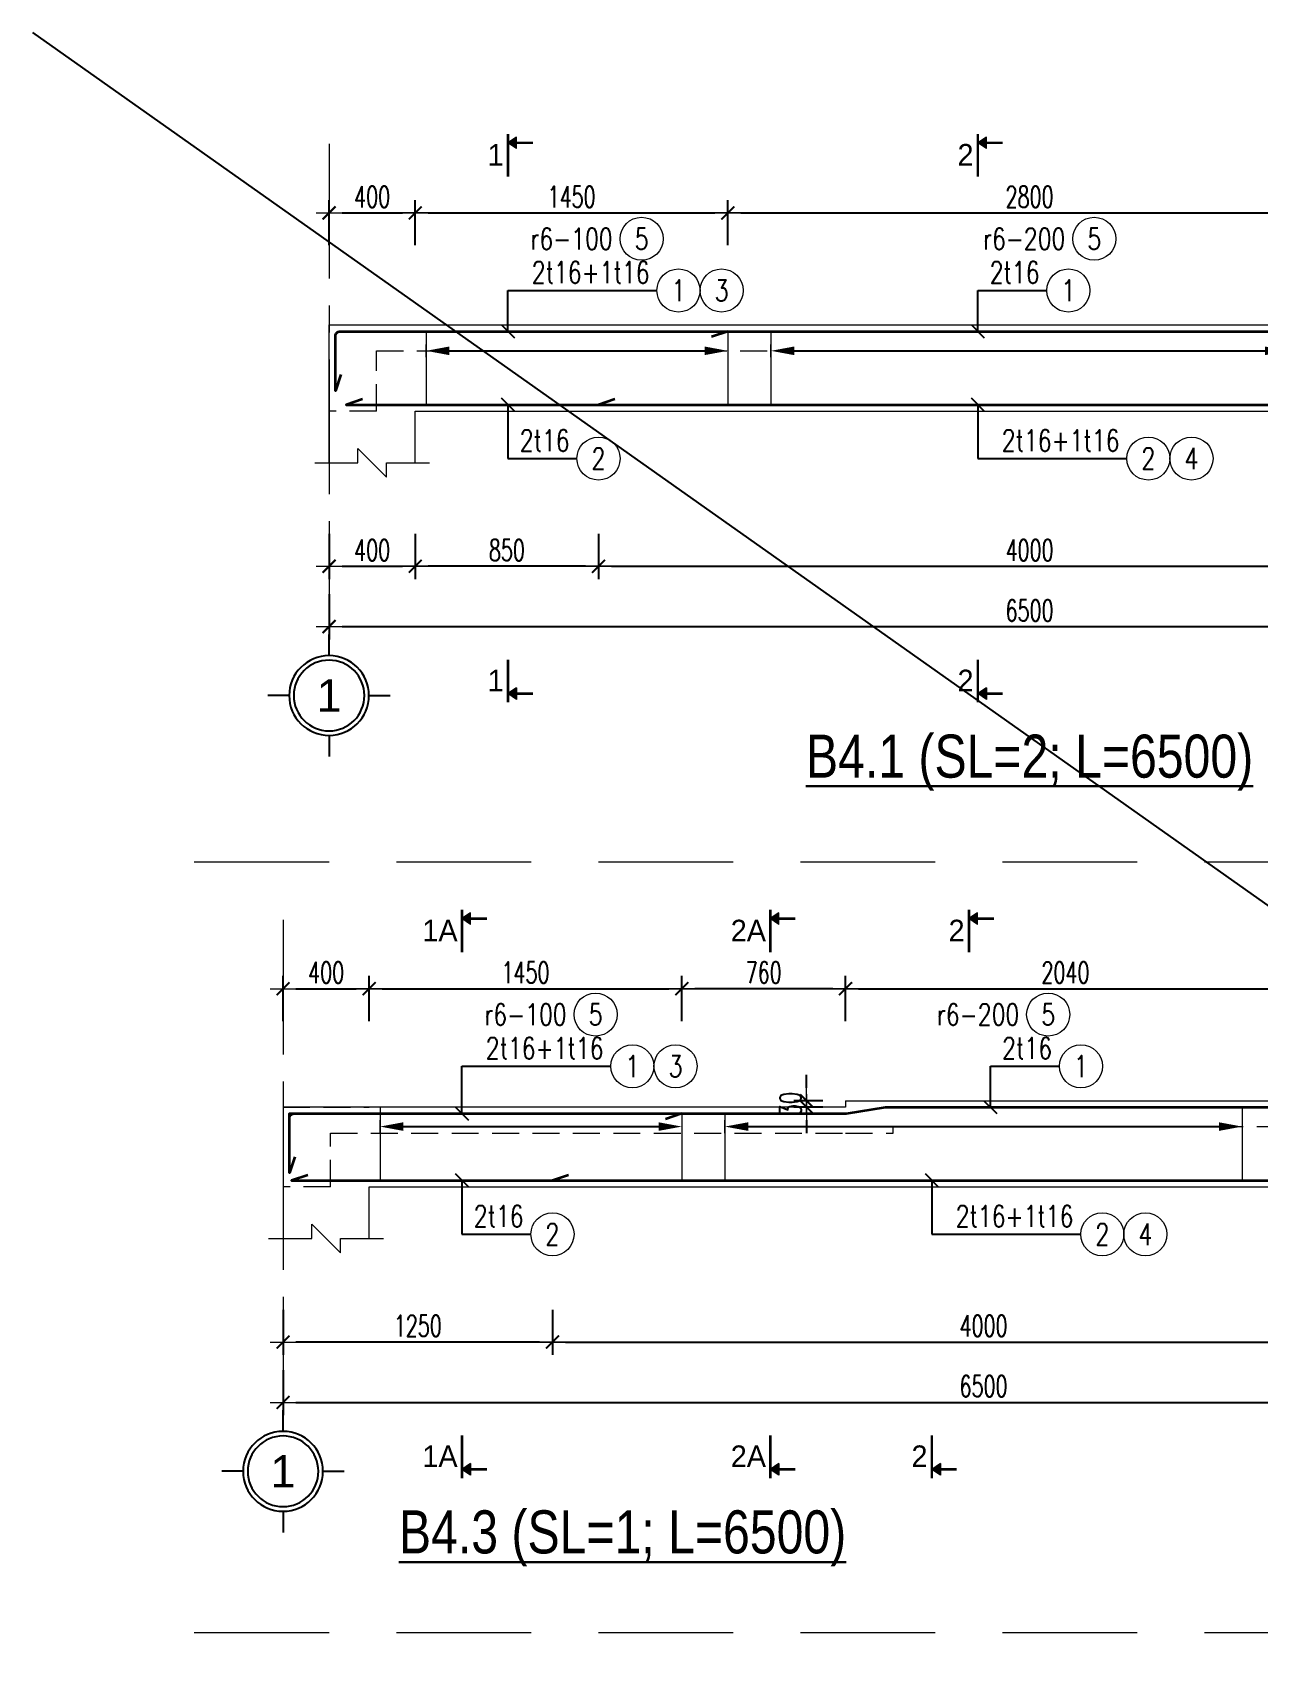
# Model space of a CAD drawing. Header units: millimetres. Extents: x -529861 to -223882, y -171969 to 61504.
# Drawn here: x -405257 to -399570, y -89836 to -82263 of the extents above; entities that cross this region are included whole.
import ezdxf
from ezdxf.enums import TextEntityAlignment as Align

# ---------------------------------------------------------------- set-up
doc = ezdxf.new("R2010")
doc.units = ezdxf.units.MM
doc.header["$LTSCALE"] = 5000
doc.linetypes.add('CENTER', pattern=[2, 1.25, -0.25, 0.25, -0.25])
doc.linetypes.add('HIDDEN', pattern=[0.375, 0.25, -0.125])
doc.layers.get('Defpoints').update_dxf_attribs({"color": 143})
for name, color, linetype, lineweight in [('dim', 8, 'Continuous', 18), ('kata_dim', 8, 'Continuous', 15), ('kata_grid', 8, 'CENTER', 5), ('kata_net khuat', 9, 'HIDDEN', 5), ('kata_net manh', 8, 'Continuous', 5), ('kata_net thay', 4, 'Continuous', 20), ('kata_text', 7, 'Continuous', 30), ('kata_thep chu', 1, 'Continuous', 35), ('kata_thep dai', 220, 'Continuous', 20)]:
    doc.layers.add(name, color=color, linetype=linetype, lineweight=lineweight)
doc.layers.add('KCS_Plotter', color=11, linetype='Continuous', plot=False)
doc.layers.add('text', color=255, linetype='Continuous')
doc.styles.add('AVANH', font='')
doc.styles.add('General text 1', font='')
doc.styles.add('kata_text', font='arial.ttf', dxfattribs={"width": 0.8})
doc.styles.add('vnsimpli', font='vnsimli.shx', dxfattribs={"width": 0.65})
doc.styles.get('AVANH').set_extended_font_data('.VnArialH')
doc.styles.get('General text 1').set_extended_font_data('.VnAvantH')
doc.dimstyles.new('kata_dim_40', dxfattribs={"dimscale": 40, "dimtxt": 2.5, "dimasz": 1.5, "dimexe": 1.5, "dimexo": 2.5, "dimtad": 1, "dimdec": 0, "dimzin": 0, "dimdsep": 46, "dimtxsty": 'vnsimpli', "dimblk": 'kata_block_ArchTick', "dimcen": 0.09, "dimdle": 1.2, "dimclrd": 8, "dimclre": 8, "dimclrt": 3, "dimadec": 0, "dimazin": 0, "dimtfac": 1, "dimtdec": 0, "dimtix": 1, "dimtofl": 0, "dimtmove": 0, "dimatfit": 3, "dimfxl": 3.75, "dimfxlon": 1, "dimtolj": 1, "dimtzin": 0, "dimarcsym": 0})
doc.dimstyles.new('kata_rai_thep', dxfattribs={"dimtxt": 2, "dimasz": 1, "dimexe": 0, "dimexo": 0, "dimtad": 1, "dimdec": 0, "dimzin": 12, "dimdsep": 46, "dimtxsty": 'kata_text', "dimblk": 'kata_block_RUNTIC', "dimcen": 0, "dimse1": 1, "dimse2": 1, "dimclrd": 6, "dimclre": 6, "dimclrt": 7, "dimadec": 0, "dimazin": 3, "dimtfac": 1, "dimtdec": 0, "dimtmove": 2, "dimatfit": 3, "dimldrblk": 'kata_block_LEADERTIC', "dimfxl": 1, "dimtolj": 1, "dimtzin": 0, "dimlwd": -1, "dimlwe": -1, "dimarcsym": 0})

# ---------------------------------------------------------------- blocks, each defined once
blk = doc.blocks.new('kata_block_TD')
at = {"color": 6, "linetype": 'ByBlock', "lineweight": -2, "style": 'kata_text', "width": 0.8}
blk.add_attdef('SECTDET2', text='', height=5, dxfattribs=at).set_placement((0, 7.97), align=Align.CENTER)
at = {"color": 0, "linetype": 'ByBlock', "lineweight": -2, "style": 'kata_text', "width": 0.8}
blk.add_attdef('SECTDET1', text='', height=5, dxfattribs=at).set_placement((0, 1.47), align=Align.CENTER)
blk = doc.blocks.new('kata_block_ArchTick')
at = {"color": 8}
blk.add_line((1, 0), (-1, 0), dxfattribs=at)
at = {"color": 8, "const_width": 0.15}
blk.add_lwpolyline([(-0.5, -0.5), (0.5, 0.5)], dxfattribs=at)
blk = doc.blocks.new('*D438')
at = {"layer": 'Defpoints', "color": 0, "linetype": 'ByBlock', "ltscale": 1500, "transparency": 16777216}
for p in [(-403481.6, -83099.6), (-403881.6, -83619.6), (-403481.6, -83619.6)]:
    blk.add_point(p, dxfattribs=at)
at = {"layer": 'kata_dim', "color": 8, "linetype": 'ByBlock', "lineweight": -2, "ltscale": 1500, "transparency": 16777216}
for p, q in [((-403881.6, -83249.6), (-403881.6, -83039.6)), ((-403481.6, -83249.6), (-403481.6, -83039.6)), ((-403821.6, -83099.6), (-403541.6, -83099.6))]:
    blk.add_line(p, q, dxfattribs=at)
at = {"layer": 'kata_dim', "color": 8, "linetype": 'ByBlock', "lineweight": -2, "ltscale": 1500, "transparency": 16777216, "xscale": 60, "yscale": 60, "zscale": 60, "rotation": 180}
blk.add_blockref('kata_block_ArchTick', (-403881.6, -83099.6), dxfattribs=at)
at = {"layer": 'kata_dim', "color": 8, "linetype": 'ByBlock', "lineweight": -2, "ltscale": 1500, "transparency": 16777216, "xscale": 60, "yscale": 60, "zscale": 60}
blk.add_blockref('kata_block_ArchTick', (-403481.6, -83099.6), dxfattribs=at)
at = {"layer": 'kata_dim', "color": 3, "linetype": 'ByBlock', "ltscale": 1500, "transparency": 16777216, "insert": (-403681.6, -83024.6), "char_height": 100, "attachment_point": 5, "style": 'vnsimpli'}
blk.add_mtext('\\A1;400', dxfattribs=at)
blk = doc.blocks.new('*D440')
at = {"layer": 'Defpoints', "color": 0, "linetype": 'ByBlock', "ltscale": 1500, "transparency": 16777216}
for p in [(-402031.6, -83099.6), (-403481.6, -83619.6), (-402031.6, -83619.6)]:
    blk.add_point(p, dxfattribs=at)
at = {"layer": 'kata_dim', "color": 8, "linetype": 'ByBlock', "lineweight": -2, "ltscale": 1500, "transparency": 16777216}
for p, q in [((-403481.6, -83249.6), (-403481.6, -83039.6)), ((-402031.6, -83249.6), (-402031.6, -83039.6)), ((-403421.6, -83099.6), (-402091.6, -83099.6))]:
    blk.add_line(p, q, dxfattribs=at)
at = {"layer": 'kata_dim', "color": 8, "linetype": 'ByBlock', "lineweight": -2, "ltscale": 1500, "transparency": 16777216, "xscale": 60, "yscale": 60, "zscale": 60, "rotation": 180}
blk.add_blockref('kata_block_ArchTick', (-403481.6, -83099.6), dxfattribs=at)
at = {"layer": 'kata_dim', "color": 8, "linetype": 'ByBlock', "lineweight": -2, "ltscale": 1500, "transparency": 16777216, "xscale": 60, "yscale": 60, "zscale": 60}
blk.add_blockref('kata_block_ArchTick', (-402031.6, -83099.6), dxfattribs=at)
at = {"layer": 'kata_dim', "color": 3, "linetype": 'ByBlock', "ltscale": 1500, "transparency": 16777216, "insert": (-402756.6, -83024.6), "char_height": 100, "attachment_point": 5, "style": 'vnsimpli'}
blk.add_mtext('\\A1;1450', dxfattribs=at)
blk = doc.blocks.new('*D441')
at = {"layer": 'Defpoints', "color": 0, "linetype": 'ByBlock', "ltscale": 1500, "transparency": 16777216}
for p in [(-399231.6, -83099.6), (-402031.6, -83619.6), (-399231.6, -83619.6)]:
    blk.add_point(p, dxfattribs=at)
at = {"layer": 'kata_dim', "color": 8, "linetype": 'ByBlock', "lineweight": -2, "ltscale": 1500, "transparency": 16777216}
for p, q in [((-402031.6, -83249.6), (-402031.6, -83039.6)), ((-399231.6, -83249.6), (-399231.6, -83039.6)), ((-401971.6, -83099.6), (-399291.6, -83099.6))]:
    blk.add_line(p, q, dxfattribs=at)
at = {"layer": 'kata_dim', "color": 8, "linetype": 'ByBlock', "lineweight": -2, "ltscale": 1500, "transparency": 16777216, "xscale": 60, "yscale": 60, "zscale": 60, "rotation": 180}
blk.add_blockref('kata_block_ArchTick', (-402031.6, -83099.6), dxfattribs=at)
at = {"layer": 'kata_dim', "color": 8, "linetype": 'ByBlock', "lineweight": -2, "ltscale": 1500, "transparency": 16777216, "xscale": 60, "yscale": 60, "zscale": 60}
blk.add_blockref('kata_block_ArchTick', (-399231.6, -83099.6), dxfattribs=at)
at = {"layer": 'kata_dim', "color": 3, "linetype": 'ByBlock', "ltscale": 1500, "transparency": 16777216, "insert": (-400631.6, -83024.6), "char_height": 100, "attachment_point": 5, "style": 'vnsimpli'}
blk.add_mtext('\\A1;2800', dxfattribs=at)
blk = doc.blocks.new('kata_block_GRID')
at = {"layer": 'dim', "color": 250, "linetype": 'Continuous', "lineweight": -3}
for p, q in [((0, 4.62), (0, 7.08)), ((-4.63, 0), (-7.09, 0)), ((4.63, 0), (7.09, 0)), ((0, -4.63), (0, -7.09))]:
    blk.add_line(p, q, dxfattribs=at)
at = {"layer": 'dim', "color": 250, "linetype": 'Continuous', "lineweight": -3, "extrusion": (0, 0, -1)}
blk.add_ellipse((0, 0), major_axis=(-4.63, 0), ratio=1, start_param=3.141414, end_param=9.424599, dxfattribs=at)
at = {"layer": 'dim', "color": 9, "linetype": 'Continuous', "lineweight": -3, "extrusion": (0, 0, -1)}
blk.add_ellipse((0, 0), major_axis=(-4.1, 0), ratio=1, start_param=3.140844, end_param=9.424029, dxfattribs=at)
at = {"layer": 'text', "color": 33, "style": 'AVANH'}
blk.add_attdef('GRID', text='', height=3.75, dxfattribs=at).set_placement((0, 0), align=Align.MIDDLE)
blk = doc.blocks.new('*D444')
at = {"layer": 'Defpoints', "color": 0, "linetype": 'ByBlock', "ltscale": 1500, "transparency": 16777216}
for p in [(-403881.6, -84019.6), (-397381.6, -84019.6), (-397381.6, -85019.6)]:
    blk.add_point(p, dxfattribs=at)
at = {"layer": 'kata_dim', "color": 8, "linetype": 'ByBlock', "lineweight": -2, "ltscale": 1500, "transparency": 16777216}
for p, q in [((-403881.6, -84869.6), (-403881.6, -85079.6)), ((-397381.6, -84869.6), (-397381.6, -85079.6)), ((-403821.6, -85019.6), (-397441.6, -85019.6))]:
    blk.add_line(p, q, dxfattribs=at)
at = {"layer": 'kata_dim', "color": 8, "linetype": 'ByBlock', "lineweight": -2, "ltscale": 1500, "transparency": 16777216, "xscale": 60, "yscale": 60, "zscale": 60, "rotation": 180}
blk.add_blockref('kata_block_ArchTick', (-403881.6, -85019.6), dxfattribs=at)
at = {"layer": 'kata_dim', "color": 8, "linetype": 'ByBlock', "lineweight": -2, "ltscale": 1500, "transparency": 16777216, "xscale": 60, "yscale": 60, "zscale": 60}
blk.add_blockref('kata_block_ArchTick', (-397381.6, -85019.6), dxfattribs=at)
at = {"layer": 'kata_dim', "color": 3, "linetype": 'ByBlock', "ltscale": 1500, "transparency": 16777216, "insert": (-400631.6, -84944.6), "char_height": 100, "attachment_point": 5, "style": 'vnsimpli'}
blk.add_mtext('\\A1;6500', dxfattribs=at)
blk = doc.blocks.new('*D445')
at = {"layer": 'Defpoints', "color": 0, "linetype": 'ByBlock', "ltscale": 1500, "transparency": 16777216}
for p in [(-403881.6, -84019.6), (-403481.6, -84019.6), (-403481.6, -84739.6)]:
    blk.add_point(p, dxfattribs=at)
at = {"layer": 'kata_dim', "color": 8, "linetype": 'ByBlock', "lineweight": -2, "ltscale": 1500, "transparency": 16777216}
for p, q in [((-403881.6, -84589.6), (-403881.6, -84799.6)), ((-403481.6, -84589.6), (-403481.6, -84799.6)), ((-403821.6, -84739.6), (-403541.6, -84739.6))]:
    blk.add_line(p, q, dxfattribs=at)
at = {"layer": 'kata_dim', "color": 8, "linetype": 'ByBlock', "lineweight": -2, "ltscale": 1500, "transparency": 16777216, "xscale": 60, "yscale": 60, "zscale": 60, "rotation": 180}
blk.add_blockref('kata_block_ArchTick', (-403881.6, -84739.6), dxfattribs=at)
at = {"layer": 'kata_dim', "color": 8, "linetype": 'ByBlock', "lineweight": -2, "ltscale": 1500, "transparency": 16777216, "xscale": 60, "yscale": 60, "zscale": 60}
blk.add_blockref('kata_block_ArchTick', (-403481.6, -84739.6), dxfattribs=at)
at = {"layer": 'kata_dim', "color": 3, "linetype": 'ByBlock', "ltscale": 1500, "transparency": 16777216, "insert": (-403681.6, -84664.6), "char_height": 100, "attachment_point": 5, "style": 'vnsimpli'}
blk.add_mtext('\\A1;400', dxfattribs=at)
blk = doc.blocks.new('*D446')
at = {"layer": 'Defpoints', "color": 0, "linetype": 'ByBlock', "ltscale": 1500, "transparency": 16777216}
for p in [(-403481.6, -84019.6), (-402631.6, -84019.6), (-403481.6, -84739.6)]:
    blk.add_point(p, dxfattribs=at)
at = {"layer": 'kata_dim', "color": 8, "linetype": 'ByBlock', "lineweight": -2, "ltscale": 1500, "transparency": 16777216}
for p, q in [((-403481.6, -84589.6), (-403481.6, -84799.6)), ((-402631.6, -84589.6), (-402631.6, -84799.6)), ((-402691.6, -84739.6), (-403421.6, -84739.6))]:
    blk.add_line(p, q, dxfattribs=at)
at = {"layer": 'kata_dim', "color": 8, "linetype": 'ByBlock', "lineweight": -2, "ltscale": 1500, "transparency": 16777216, "xscale": 60, "yscale": 60, "zscale": 60, "rotation": 180}
blk.add_blockref('kata_block_ArchTick', (-403481.6, -84739.6), dxfattribs=at)
at = {"layer": 'kata_dim', "color": 8, "linetype": 'ByBlock', "lineweight": -2, "ltscale": 1500, "transparency": 16777216, "xscale": 60, "yscale": 60, "zscale": 60}
blk.add_blockref('kata_block_ArchTick', (-402631.6, -84739.6), dxfattribs=at)
at = {"layer": 'kata_dim', "color": 3, "linetype": 'ByBlock', "ltscale": 1500, "transparency": 16777216, "insert": (-403056.6, -84664.6), "char_height": 100, "attachment_point": 5, "style": 'vnsimpli'}
blk.add_mtext('\\A1;850', dxfattribs=at)
blk = doc.blocks.new('*D447')
at = {"layer": 'Defpoints', "color": 0, "linetype": 'ByBlock', "ltscale": 1500, "transparency": 16777216}
for p in [(-402631.6, -84019.6), (-398631.6, -84019.6), (-398631.6, -84739.6)]:
    blk.add_point(p, dxfattribs=at)
at = {"layer": 'kata_dim', "color": 8, "linetype": 'ByBlock', "lineweight": -2, "ltscale": 1500, "transparency": 16777216}
for p, q in [((-402631.6, -84589.6), (-402631.6, -84799.6)), ((-398631.6, -84589.6), (-398631.6, -84799.6)), ((-402571.6, -84739.6), (-398691.6, -84739.6))]:
    blk.add_line(p, q, dxfattribs=at)
at = {"layer": 'kata_dim', "color": 8, "linetype": 'ByBlock', "lineweight": -2, "ltscale": 1500, "transparency": 16777216, "xscale": 60, "yscale": 60, "zscale": 60, "rotation": 180}
blk.add_blockref('kata_block_ArchTick', (-402631.6, -84739.6), dxfattribs=at)
at = {"layer": 'kata_dim', "color": 8, "linetype": 'ByBlock', "lineweight": -2, "ltscale": 1500, "transparency": 16777216, "xscale": 60, "yscale": 60, "zscale": 60}
blk.add_blockref('kata_block_ArchTick', (-398631.6, -84739.6), dxfattribs=at)
at = {"layer": 'kata_dim', "color": 3, "linetype": 'ByBlock', "ltscale": 1500, "transparency": 16777216, "insert": (-400631.6, -84664.6), "char_height": 100, "attachment_point": 5, "style": 'vnsimpli'}
blk.add_mtext('\\A1;4000', dxfattribs=at)
blk = doc.blocks.new('kata_block_RUNTIC')
at = {"layer": 'kata_dim', "color": 6}
blk.add_line((0, 0.75), (0, -0.75), dxfattribs=at)
blk.add_lwpolyline([(0, 0, 0, 1, 0), (-2.7, 0, 1, 1, 0)], format="xyseb", dxfattribs=at)
blk = doc.blocks.new('*D450')
at = {"layer": 'Defpoints', "color": 6, "linetype": 'ByBlock', "ltscale": 1500, "transparency": 16777216}
blk.add_line((-403391.6, -83739.6), (-402071.6, -83739.6), dxfattribs=at)
at = {"layer": 'Defpoints', "color": 0, "linetype": 'ByBlock', "ltscale": 1500, "transparency": 16777216}
for p in [(-403431.6, -83739.6), (-402031.6, -83739.6), (-402031.6, -83739.6)]:
    blk.add_point(p, dxfattribs=at)
at = {"layer": 'Defpoints', "color": 6, "linetype": 'ByBlock', "ltscale": 1500, "transparency": 16777216, "xscale": 40, "yscale": 40, "zscale": 40, "rotation": 180}
blk.add_blockref('kata_block_RUNTIC', (-403431.6, -83739.6), dxfattribs=at)
at = {"layer": 'Defpoints', "color": 6, "linetype": 'ByBlock', "ltscale": 1500, "transparency": 16777216, "xscale": 40, "yscale": 40, "zscale": 40}
blk.add_blockref('kata_block_RUNTIC', (-402031.6, -83739.6), dxfattribs=at)
blk = doc.blocks.new('kata_block_LEADERTIC')
at = {"layer": 'kata_dim', "color": 6}
blk.add_lwpolyline([(0, 0, 0, 1, 0), (-2.7, 0, 1, 1, 0)], format="xyseb", dxfattribs=at)
blk = doc.blocks.new('*D451')
at = {"layer": 'Defpoints', "color": 6, "linetype": 'ByBlock', "ltscale": 1500, "transparency": 16777216}
blk.add_line((-401791.6, -83739.6), (-399471.6, -83739.6), dxfattribs=at)
at = {"layer": 'Defpoints', "color": 0, "linetype": 'ByBlock', "ltscale": 1500, "transparency": 16777216}
for p in [(-401831.6, -83739.6), (-399431.6, -83739.6), (-399431.6, -83739.6)]:
    blk.add_point(p, dxfattribs=at)
at = {"layer": 'Defpoints', "color": 6, "linetype": 'ByBlock', "ltscale": 1500, "transparency": 16777216, "xscale": 40, "yscale": 40, "zscale": 40, "rotation": 180}
blk.add_blockref('kata_block_RUNTIC', (-401831.6, -83739.6), dxfattribs=at)
at = {"layer": 'Defpoints', "color": 6, "linetype": 'ByBlock', "ltscale": 1500, "transparency": 16777216, "xscale": 40, "yscale": 40, "zscale": 40}
blk.add_blockref('kata_block_RUNTIC', (-399431.6, -83739.6), dxfattribs=at)
blk = doc.blocks.new('*U84')
for centre in [(2.5, 0), (7.5, 0)]:
    blk.add_circle(centre, 2.5)
at = {"layer": 'kata_text', "color": 3, "style": 'vnsimpli', "width": 0.75}
blk.add_attdef('DK2', text='', height=2.5, dxfattribs=at).set_placement((-0.85, 0.85), align=Align.RIGHT)
at = {"layer": 'kata_text', "color": 7, "style": 'vnsimpli', "width": 0.75}
for tag, p in [('SH3', (2.5, 0)), ('SH4', (7.5, 0))]:
    blk.add_attdef(tag, text='', height=2.5, dxfattribs=at).set_placement(p, align=Align.MIDDLE)
blk = doc.blocks.new('*U54')
blk.add_circle((2.5, 0), 2.5)
at = {"layer": 'kata_text', "color": 3, "style": 'vnsimpli', "width": 0.75}
blk.add_attdef('DK2', text='', height=2.5, dxfattribs=at).set_placement((-0.85, 0.85), align=Align.RIGHT)
at = {"layer": 'kata_text', "color": 7, "style": 'vnsimpli', "width": 0.75}
blk.add_attdef('SH3', text='', height=2.5, dxfattribs=at).set_placement((2.5, 0), align=Align.MIDDLE)
blk = doc.blocks.new('*U87')
blk.add_circle((2.5, 0), 2.5)
at = {"layer": 'kata_text', "color": 3, "style": 'vnsimpli', "width": 0.75}
blk.add_attdef('DKKC2', text='', height=2.5, dxfattribs=at).set_placement((-0.85, -1.25), align=Align.RIGHT)
at = {"layer": 'kata_text', "color": 7, "style": 'vnsimpli', "width": 0.75}
blk.add_attdef('SH3', text='', height=2.5, dxfattribs=at).set_placement((2.5, 0), align=Align.MIDDLE)
blk = doc.blocks.new('kata_block_SECBAL')
blk.add_hatch(color=2).paths.add_polyline_path([(0.99, 3.81), (0, 3.13), (0.99, 2.46)])
at = {"color": 2}
for p, q in [((0.99, 3.81), (0, 3.13)), ((0.99, 2.46), (0.99, 3.81)), ((0.99, 2.46), (0, 3.13))]:
    blk.add_line(p, q, dxfattribs=at)
at = {"color": 2, "const_width": 0.3}
for points in [[(0, -0.8), (0, 4.16)], [(0.99, 3.13), (2.89, 3.13)]]:
    blk.add_lwpolyline(points, dxfattribs=at)
at = {"color": 2, "linetype": 'ByBlock', "lineweight": -2, "style": 'General text 1'}
blk.add_attdef('DETAIL', text='', height=2.5, dxfattribs=at).set_placement((-0.5, 1.75), align=Align.MIDDLE_RIGHT)
blk = doc.blocks.new('*U88')
blk.add_hatch(color=2).paths.add_polyline_path([(0.99, -0.45), (0, 0.22), (0.99, 0.9)])
at = {"color": 2}
for p, q in [((0.99, 0.9), (0, 0.22)), ((0.99, -0.45), (0, 0.22)), ((0.99, 0.9), (0.99, -0.45))]:
    blk.add_line(p, q, dxfattribs=at)
at = {"color": 2, "const_width": 0.3}
for points in [[(0, 4.16), (0, -0.8)], [(0.99, 0.22), (2.89, 0.22)]]:
    blk.add_lwpolyline(points, dxfattribs=at)
at = {"color": 2, "linetype": 'ByBlock', "lineweight": -2, "style": 'General text 1'}
blk.add_attdef('DETAIL', text='', height=2.5, dxfattribs=at).set_placement((-0.5, 1.75), align=Align.MIDDLE_RIGHT)
blk = doc.blocks.new('*D462')
at = {"layer": 'Defpoints', "color": 0, "linetype": 'ByBlock', "ltscale": 1500, "transparency": 16777216}
for p in [(-403695.2, -86700.2), (-404095.2, -87220.2), (-403695.2, -87220.2)]:
    blk.add_point(p, dxfattribs=at)
at = {"layer": 'kata_dim', "color": 8, "linetype": 'ByBlock', "lineweight": -2, "ltscale": 1500, "transparency": 16777216}
for p, q in [((-404095.2, -86850.2), (-404095.2, -86640.2)), ((-403695.2, -86850.2), (-403695.2, -86640.2)), ((-404035.2, -86700.2), (-403755.2, -86700.2))]:
    blk.add_line(p, q, dxfattribs=at)
at = {"layer": 'kata_dim', "color": 8, "linetype": 'ByBlock', "lineweight": -2, "ltscale": 1500, "transparency": 16777216, "xscale": 60, "yscale": 60, "zscale": 60, "rotation": 180}
blk.add_blockref('kata_block_ArchTick', (-404095.2, -86700.2), dxfattribs=at)
at = {"layer": 'kata_dim', "color": 8, "linetype": 'ByBlock', "lineweight": -2, "ltscale": 1500, "transparency": 16777216, "xscale": 60, "yscale": 60, "zscale": 60}
blk.add_blockref('kata_block_ArchTick', (-403695.2, -86700.2), dxfattribs=at)
at = {"layer": 'kata_dim', "color": 3, "linetype": 'ByBlock', "ltscale": 1500, "transparency": 16777216, "insert": (-403895.2, -86625.2), "char_height": 100, "attachment_point": 5, "style": 'vnsimpli'}
blk.add_mtext('\\A1;400', dxfattribs=at)
blk = doc.blocks.new('*D464')
at = {"layer": 'Defpoints', "color": 0, "linetype": 'ByBlock', "ltscale": 1500, "transparency": 16777216}
for p in [(-402245.2, -86700.2), (-403695.2, -87220.2), (-402245.2, -87220.2)]:
    blk.add_point(p, dxfattribs=at)
at = {"layer": 'kata_dim', "color": 8, "linetype": 'ByBlock', "lineweight": -2, "ltscale": 1500, "transparency": 16777216}
for p, q in [((-403695.2, -86850.2), (-403695.2, -86640.2)), ((-402245.2, -86850.2), (-402245.2, -86640.2)), ((-403635.2, -86700.2), (-402305.2, -86700.2))]:
    blk.add_line(p, q, dxfattribs=at)
at = {"layer": 'kata_dim', "color": 8, "linetype": 'ByBlock', "lineweight": -2, "ltscale": 1500, "transparency": 16777216, "xscale": 60, "yscale": 60, "zscale": 60, "rotation": 180}
blk.add_blockref('kata_block_ArchTick', (-403695.2, -86700.2), dxfattribs=at)
at = {"layer": 'kata_dim', "color": 8, "linetype": 'ByBlock', "lineweight": -2, "ltscale": 1500, "transparency": 16777216, "xscale": 60, "yscale": 60, "zscale": 60}
blk.add_blockref('kata_block_ArchTick', (-402245.2, -86700.2), dxfattribs=at)
at = {"layer": 'kata_dim', "color": 3, "linetype": 'ByBlock', "ltscale": 1500, "transparency": 16777216, "insert": (-402970.2, -86625.2), "char_height": 100, "attachment_point": 5, "style": 'vnsimpli'}
blk.add_mtext('\\A1;1450', dxfattribs=at)
blk = doc.blocks.new('*D465')
at = {"layer": 'Defpoints', "color": 0, "linetype": 'ByBlock', "ltscale": 1500, "transparency": 16777216}
for p in [(-399445.2, -86700.2), (-401485.2, -87220.2), (-399445.2, -87220.2)]:
    blk.add_point(p, dxfattribs=at)
at = {"layer": 'kata_dim', "color": 8, "linetype": 'ByBlock', "lineweight": -2, "ltscale": 1500, "transparency": 16777216}
for p, q in [((-401485.2, -86850.2), (-401485.2, -86640.2)), ((-399445.2, -86850.2), (-399445.2, -86640.2)), ((-401425.2, -86700.2), (-399505.2, -86700.2))]:
    blk.add_line(p, q, dxfattribs=at)
at = {"layer": 'kata_dim', "color": 8, "linetype": 'ByBlock', "lineweight": -2, "ltscale": 1500, "transparency": 16777216, "xscale": 60, "yscale": 60, "zscale": 60, "rotation": 180}
blk.add_blockref('kata_block_ArchTick', (-401485.2, -86700.2), dxfattribs=at)
at = {"layer": 'kata_dim', "color": 8, "linetype": 'ByBlock', "lineweight": -2, "ltscale": 1500, "transparency": 16777216, "xscale": 60, "yscale": 60, "zscale": 60}
blk.add_blockref('kata_block_ArchTick', (-399445.2, -86700.2), dxfattribs=at)
at = {"layer": 'kata_dim', "color": 3, "linetype": 'ByBlock', "ltscale": 1500, "transparency": 16777216, "insert": (-400465.2, -86625.2), "char_height": 100, "attachment_point": 5, "style": 'vnsimpli'}
blk.add_mtext('\\A1;2040', dxfattribs=at)
blk = doc.blocks.new('*D468')
at = {"layer": 'Defpoints', "color": 0, "linetype": 'ByBlock', "ltscale": 1500, "transparency": 16777216}
for p in [(-404095.2, -87620.2), (-397595.2, -87620.2), (-397595.2, -88620.2)]:
    blk.add_point(p, dxfattribs=at)
at = {"layer": 'kata_dim', "color": 8, "linetype": 'ByBlock', "lineweight": -2, "ltscale": 1500, "transparency": 16777216}
for p, q in [((-404095.2, -88470.2), (-404095.2, -88680.2)), ((-397595.2, -88470.2), (-397595.2, -88680.2)), ((-404035.2, -88620.2), (-397655.2, -88620.2))]:
    blk.add_line(p, q, dxfattribs=at)
at = {"layer": 'kata_dim', "color": 8, "linetype": 'ByBlock', "lineweight": -2, "ltscale": 1500, "transparency": 16777216, "xscale": 60, "yscale": 60, "zscale": 60, "rotation": 180}
blk.add_blockref('kata_block_ArchTick', (-404095.2, -88620.2), dxfattribs=at)
at = {"layer": 'kata_dim', "color": 8, "linetype": 'ByBlock', "lineweight": -2, "ltscale": 1500, "transparency": 16777216, "xscale": 60, "yscale": 60, "zscale": 60}
blk.add_blockref('kata_block_ArchTick', (-397595.2, -88620.2), dxfattribs=at)
at = {"layer": 'kata_dim', "color": 3, "linetype": 'ByBlock', "ltscale": 1500, "transparency": 16777216, "insert": (-400845.2, -88545.2), "char_height": 100, "attachment_point": 5, "style": 'vnsimpli'}
blk.add_mtext('\\A1;6500', dxfattribs=at)
blk = doc.blocks.new('*D469')
at = {"layer": 'Defpoints', "color": 0, "linetype": 'ByBlock', "ltscale": 1500, "transparency": 16777216}
for p in [(-402845.2, -87620.2), (-404095.2, -88041.5), (-404095.2, -88340.2)]:
    blk.add_point(p, dxfattribs=at)
at = {"layer": 'kata_dim', "color": 8, "linetype": 'ByBlock', "lineweight": -2, "ltscale": 1500, "transparency": 16777216}
for p, q in [((-404095.2, -88190.2), (-404095.2, -88400.2)), ((-402845.2, -88190.2), (-402845.2, -88400.2)), ((-402905.2, -88340.2), (-404035.2, -88340.2))]:
    blk.add_line(p, q, dxfattribs=at)
at = {"layer": 'kata_dim', "color": 8, "linetype": 'ByBlock', "lineweight": -2, "ltscale": 1500, "transparency": 16777216, "xscale": 60, "yscale": 60, "zscale": 60, "rotation": 180}
blk.add_blockref('kata_block_ArchTick', (-404095.2, -88340.2), dxfattribs=at)
at = {"layer": 'kata_dim', "color": 8, "linetype": 'ByBlock', "lineweight": -2, "ltscale": 1500, "transparency": 16777216, "xscale": 60, "yscale": 60, "zscale": 60}
blk.add_blockref('kata_block_ArchTick', (-402845.2, -88340.2), dxfattribs=at)
at = {"layer": 'kata_dim', "color": 3, "linetype": 'ByBlock', "ltscale": 1500, "transparency": 16777216, "insert": (-403470.2, -88265.2), "char_height": 100, "attachment_point": 5, "style": 'vnsimpli'}
blk.add_mtext('\\A1;1250', dxfattribs=at)
blk = doc.blocks.new('*D457')
at = {"layer": 'Defpoints', "color": 0, "linetype": 'ByBlock', "ltscale": 1500, "transparency": 16777216}
for p in [(-402845.2, -87620.2), (-398845.2, -87620.2), (-398845.2, -88340.2)]:
    blk.add_point(p, dxfattribs=at)
at = {"layer": 'kata_dim', "color": 8, "linetype": 'ByBlock', "lineweight": -2, "ltscale": 1500, "transparency": 16777216}
for p, q in [((-402845.2, -88190.2), (-402845.2, -88400.2)), ((-398845.2, -88190.2), (-398845.2, -88400.2)), ((-402785.2, -88340.2), (-398905.2, -88340.2))]:
    blk.add_line(p, q, dxfattribs=at)
at = {"layer": 'kata_dim', "color": 8, "linetype": 'ByBlock', "lineweight": -2, "ltscale": 1500, "transparency": 16777216, "xscale": 60, "yscale": 60, "zscale": 60, "rotation": 180}
blk.add_blockref('kata_block_ArchTick', (-402845.2, -88340.2), dxfattribs=at)
at = {"layer": 'kata_dim', "color": 8, "linetype": 'ByBlock', "lineweight": -2, "ltscale": 1500, "transparency": 16777216, "xscale": 60, "yscale": 60, "zscale": 60}
blk.add_blockref('kata_block_ArchTick', (-398845.2, -88340.2), dxfattribs=at)
at = {"layer": 'kata_dim', "color": 3, "linetype": 'ByBlock', "ltscale": 1500, "transparency": 16777216, "insert": (-400845.2, -88265.2), "char_height": 100, "attachment_point": 5, "style": 'vnsimpli'}
blk.add_mtext('\\A1;4000', dxfattribs=at)
blk = doc.blocks.new('*D459')
at = {"layer": 'Defpoints', "color": 6, "linetype": 'ByBlock', "ltscale": 1500, "transparency": 16777216}
blk.add_line((-403605.2, -87340.2), (-402285.2, -87340.2), dxfattribs=at)
at = {"layer": 'Defpoints', "color": 0, "linetype": 'ByBlock', "ltscale": 1500, "transparency": 16777216}
for p in [(-403645.2, -87340.2), (-402245.2, -87340.2), (-402245.2, -87340.2)]:
    blk.add_point(p, dxfattribs=at)
at = {"layer": 'Defpoints', "color": 6, "linetype": 'ByBlock', "ltscale": 1500, "transparency": 16777216, "xscale": 40, "yscale": 40, "zscale": 40, "rotation": 180}
blk.add_blockref('kata_block_RUNTIC', (-403645.2, -87340.2), dxfattribs=at)
at = {"layer": 'Defpoints', "color": 6, "linetype": 'ByBlock', "ltscale": 1500, "transparency": 16777216, "xscale": 40, "yscale": 40, "zscale": 40}
blk.add_blockref('kata_block_RUNTIC', (-402245.2, -87340.2), dxfattribs=at)
blk = doc.blocks.new('*D460')
at = {"layer": 'Defpoints', "color": 6, "linetype": 'ByBlock', "ltscale": 1500, "transparency": 16777216}
blk.add_line((-402005.2, -87340.2), (-399685.2, -87340.2), dxfattribs=at)
at = {"layer": 'Defpoints', "color": 0, "linetype": 'ByBlock', "ltscale": 1500, "transparency": 16777216}
for p in [(-402045.2, -87340.2), (-399645.2, -87340.2), (-399645.2, -87340.2)]:
    blk.add_point(p, dxfattribs=at)
at = {"layer": 'Defpoints', "color": 6, "linetype": 'ByBlock', "ltscale": 1500, "transparency": 16777216, "xscale": 40, "yscale": 40, "zscale": 40, "rotation": 180}
blk.add_blockref('kata_block_RUNTIC', (-402045.2, -87340.2), dxfattribs=at)
at = {"layer": 'Defpoints', "color": 6, "linetype": 'ByBlock', "ltscale": 1500, "transparency": 16777216, "xscale": 40, "yscale": 40, "zscale": 40}
blk.add_blockref('kata_block_RUNTIC', (-399645.2, -87340.2), dxfattribs=at)
blk = doc.blocks.new('*D474')
at = {"layer": 'Defpoints', "color": 0, "linetype": 'ByBlock', "ltscale": 1500, "transparency": 16777216}
for p in [(-402245.2, -86700.2), (-402245.2, -86843.1), (-401485.2, -87220.2)]:
    blk.add_point(p, dxfattribs=at)
at = {"layer": 'kata_dim', "color": 8, "linetype": 'ByBlock', "lineweight": -2, "ltscale": 1500, "transparency": 16777216}
for p, q in [((-402245.2, -86743.1), (-402245.2, -86640.2)), ((-401485.2, -86850.2), (-401485.2, -86640.2)), ((-401545.2, -86700.2), (-402185.2, -86700.2))]:
    blk.add_line(p, q, dxfattribs=at)
at = {"layer": 'kata_dim', "color": 8, "linetype": 'ByBlock', "lineweight": -2, "ltscale": 1500, "transparency": 16777216, "xscale": 60, "yscale": 60, "zscale": 60, "rotation": 180}
blk.add_blockref('kata_block_ArchTick', (-402245.2, -86700.2), dxfattribs=at)
at = {"layer": 'kata_dim', "color": 8, "linetype": 'ByBlock', "lineweight": -2, "ltscale": 1500, "transparency": 16777216, "xscale": 60, "yscale": 60, "zscale": 60}
blk.add_blockref('kata_block_ArchTick', (-401485.2, -86700.2), dxfattribs=at)
at = {"layer": 'kata_dim', "color": 3, "linetype": 'ByBlock', "ltscale": 1500, "transparency": 16777216, "insert": (-401865.2, -86625.2), "char_height": 100, "attachment_point": 5, "style": 'vnsimpli'}
blk.add_mtext('\\A1;760', dxfattribs=at)
blk = doc.blocks.new('*D479')
at = {"layer": 'Defpoints', "color": 0, "linetype": 'ByBlock', "ltscale": 1500, "transparency": 16777216}
for p in [(-401491.6, -87220.2), (-401665.9, -87250.2), (-401491.6, -87250.2)]:
    blk.add_point(p, dxfattribs=at)
at = {"layer": 'kata_dim', "color": 8, "linetype": 'ByBlock', "lineweight": -2, "ltscale": 1500, "transparency": 16777216}
for p, q in [((-401665.9, -87160.2), (-401665.9, -87100.2)), ((-401591.6, -87220.2), (-401725.9, -87220.2)), ((-401591.6, -87250.2), (-401725.9, -87250.2)), ((-401665.9, -87310.2), (-401665.9, -87370.2))]:
    blk.add_line(p, q, dxfattribs=at)
at = {"layer": 'kata_dim', "color": 8, "linetype": 'ByBlock', "lineweight": -2, "ltscale": 1500, "transparency": 16777216, "xscale": 60, "yscale": 60, "zscale": 60}
for p, rotation in [((-401665.9, -87220.2), 270), ((-401665.9, -87250.2), 90)]:
    blk.add_blockref('kata_block_ArchTick', p, dxfattribs=dict(at, rotation=rotation))
at = {"layer": 'kata_dim', "color": 3, "linetype": 'ByBlock', "ltscale": 1500, "transparency": 16777216, "insert": (-401740.9, -87235.2), "char_height": 100, "attachment_point": 5, "rotation": 90, "style": 'vnsimpli'}
blk.add_mtext('\\A1;30', dxfattribs=at)

msp = doc.modelspace()

# ---------------------------------------------------------------- linework, layer by layer
at = {"layer": 'kata_dim', "linetype": 'ByBlock', "ltscale": 1500}
for points in [[(-403948.27, -84259.6), (-403748.27, -84259.6), (-403748.27, -84192.94), (-403614.93, -84326.27), (-403614.93, -84259.6), (-403414.93, -84259.6)], [(-404161.89, -87860.22), (-403961.89, -87860.22), (-403961.89, -87793.55), (-403828.56, -87926.88), (-403828.56, -87860.22), (-403628.56, -87860.22)]]:
    msp.add_lwpolyline(points, dxfattribs=at)
at = {"layer": 'kata_grid', "ltscale": 0.1}
for p, q in [((-403881.6, -82779.6), (-403881.6, -85059.6)), ((-404095.23, -86380.22), (-404095.23, -88660.22))]:
    msp.add_line(p, q, dxfattribs=at)
at = {"layer": 'kata_net khuat', "ltscale": 0.1}
for p, q in [((-403881.6, -83619.6), (-403481.6, -83619.6)), ((-403661.6, -84019.6), (-403881.6, -84019.6)), ((-404095.23, -87250.22), (-403695.23, -87250.22)), ((-403875.23, -87620.22), (-404095.23, -87620.22))]:
    msp.add_line(p, q, dxfattribs=at)
at = {"layer": 'kata_net khuat', "ltscale": 0.5}
for p, q in [((-404506.87, -86111.61), (-387244.37, -86111.61)), ((-404506.87, -89687.77), (-387244.37, -89687.77))]:
    msp.add_line(p, q, dxfattribs=at)
at = {"layer": 'kata_net khuat', "ltscale": 0.1}
for points in [[(-403661.6, -84019.6), (-403661.6, -83739.6), (-397601.6, -83739.6), (-397601.6, -84019.6)], [(-403875.23, -87620.22), (-403875.23, -87370.22), (-401485.23, -87370.22), (-401485.23, -87370.22), (-401265.23, -87370.22), (-401265.23, -87340.22)], [(-401265.23, -87340.22), (-397815.23, -87340.22), (-397815.23, -87620.22)]]:
    msp.add_lwpolyline(points, dxfattribs=at)
at = {"layer": 'kata_net thay', "linetype": 'ByBlock', "ltscale": 1500}
for points in [[(-403881.6, -84259.6), (-403881.6, -84019.6), (-403881.6, -84019.6), (-403881.6, -83619.6), (-397381.6, -83619.6), (-397381.6, -84019.6), (-397381.6, -84019.6), (-397381.6, -84259.6)], [(-403481.6, -84259.6), (-403481.6, -84019.6), (-397781.6, -84019.6), (-397781.6, -84259.6)], [(-401485.23, -87220.22), (-401485.23, -87250.22), (-404095.23, -87250.22), (-404095.23, -87620.22), (-404095.23, -87620.22), (-404095.23, -87860.22)], [(-401485.23, -87220.22), (-397595.23, -87220.22), (-397595.23, -87620.22), (-397595.23, -87620.22), (-397595.23, -87860.22)], [(-403695.23, -87860.22), (-403695.23, -87620.22), (-397995.23, -87620.22), (-397995.23, -87860.22)]]:
    msp.add_lwpolyline(points, dxfattribs=at)
at = {"layer": 'kata_thep chu', "linetype": 'ByBlock', "ltscale": 1500}
for points in [[(-403826.6, -83849.6), (-403851.6, -83924.6), (-403851.6, -83669.6, -0.4142136), (-403831.6, -83649.6), (-397431.6, -83649.6, -0.4142136), (-397411.6, -83669.6), (-397411.6, -83924.6), (-397436.6, -83849.6)], [(-403826.6, -83849.6), (-403851.6, -83924.6), (-403851.6, -83669.6, -0.4142136), (-403831.6, -83649.6), (-402031.6, -83649.6), (-402106.6, -83674.6)], [(-404040.23, -87480.22), (-404065.23, -87555.22), (-404065.23, -87300.22, -0.4142136), (-404045.23, -87280.22), (-402245.23, -87280.22), (-402320.23, -87305.22)]]:
    msp.add_lwpolyline(points, format="xyb", dxfattribs=at)
for points in [[(-403726.6, -83964.6), (-403801.6, -83989.6), (-397461.6, -83989.6), (-397536.6, -83964.6)], [(-402556.6, -83964.6), (-402631.6, -83989.6), (-398631.6, -83989.6), (-398706.6, -83964.6)], [(-404065.23, -87555.22), (-404065.23, -87280.22), (-404065.23, -87280.22), (-401480.71, -87280.22), (-401300.71, -87250.22), (-397625.23, -87250.22), (-397625.23, -87250.22), (-397625.23, -87525.22)], [(-403980.23, -87565.22), (-404055.23, -87590.22), (-397635.23, -87590.22), (-397710.23, -87565.22)], [(-402770.23, -87565.22), (-402845.23, -87590.22), (-398845.23, -87590.22), (-398920.23, -87565.22)]]:
    msp.add_lwpolyline(points, dxfattribs=at)
at = {"layer": 'kata_thep dai', "linetype": 'ByBlock', "ltscale": 30}
for p, q in [((-403431.6, -83646.6), (-403431.6, -83992.6)), ((-402031.6, -83646.6), (-402031.6, -83992.6)), ((-401831.6, -83646.6), (-401831.6, -83992.6)), ((-403645.23, -87247.22), (-403645.23, -87593.22)), ((-402245.23, -87280.22), (-402245.23, -87593.22)), ((-402045.23, -87280.22), (-402045.23, -87593.22)), ((-399645.23, -87247.22), (-399645.23, -87593.22))]:
    msp.add_line(p, q, dxfattribs=at)
at = {"layer": 'KCS_Plotter', "linetype": 'ByBlock', "ltscale": 1500}
msp.add_line((-405256.87, -82262.77), (-384256.87, -97112.77), dxfattribs=at)

# ---------------------------------------------------------------- block references
at = {"layer": 'kata_dim', "color": 2, "linetype": 'ByBlock', "ltscale": 1500, "xscale": 40, "yscale": 40, "zscale": 40}
for name, p, values in [('kata_block_SECBAL', (-403051.6, -82899.6), {'DETAIL': '1'}), ('kata_block_SECBAL', (-400871.6, -82899.6), {'DETAIL': '2'}), ('*U88', (-403051.6, -85339.6), {'DETAIL': '1'}), ('*U88', (-400871.6, -85339.6), {'DETAIL': '2'}), ('kata_block_SECBAL', (-403265.23, -86500.22), {'DETAIL': '1a'}), ('kata_block_SECBAL', (-401834.48, -86500.22), {'DETAIL': '2a'}), ('kata_block_SECBAL', (-400913.03, -86500.22), {'DETAIL': '2'}), ('*U88', (-403265.23, -88940.22), {'DETAIL': '1a'}), ('*U88', (-401834.48, -88940.22), {'DETAIL': '2a'}), ('*U88', (-401085.23, -88940.22), {'DETAIL': '2'})]:
    msp.add_blockref(name, p, dxfattribs=at).add_auto_attribs(values)
at = {"layer": 'kata_dim', "linetype": 'ByBlock', "ltscale": 1500, "xscale": 40, "yscale": 40, "zscale": 40}
for p in [(-403881.6, -85339.6), (-404095.23, -88940.22)]:
    msp.add_blockref('kata_block_GRID', p, dxfattribs=at).add_auto_attribs({'GRID': '1'})
at = {"layer": 'kata_net manh', "linetype": 'ByBlock', "ltscale": 1500, "xscale": 40, "yscale": 40, "zscale": 40}
for name, p, values in [('*U87', (-402531.6, -83219.6), {'SH3': '5', 'DKKC2': 'r6-100'}), ('*U87', (-400431.6, -83219.6), {'SH3': '5', 'DKKC2': 'r6-200'}), ('*U84', (-402360.6, -83459.6), {'SH4': '3', 'SH3': '1', 'DK2': '2t16+1t16'}), ('*U54', (-400551.6, -83459.6), {'SH3': '1', 'DK2': '2t16'}), ('*U54', (-402731.6, -84239.6), {'SH3': '2', 'DK2': '2t16'}), ('*U84', (-400180.6, -84239.6), {'SH4': '4', 'SH3': '2', 'DK2': '2t16+1t16'}), ('*U87', (-402745.23, -86820.22), {'SH3': '5', 'DKKC2': 'r6-100'}), ('*U87', (-400645.23, -86820.22), {'SH3': '5', 'DKKC2': 'r6-200'}), ('*U84', (-402574.23, -87060.22), {'SH4': '3', 'SH3': '1', 'DK2': '2t16+1t16'}), ('*U54', (-400493.2, -87060.22), {'SH3': '1', 'DK2': '2t16'}), ('*U54', (-402945.23, -87840.22), {'SH3': '2', 'DK2': '2t16'}), ('*U84', (-400394.23, -87840.22), {'SH4': '4', 'SH3': '2', 'DK2': '2t16+1t16'})]:
    msp.add_blockref(name, p, dxfattribs=at).add_auto_attribs(values)
at = {"layer": 'kata_text', "linetype": 'ByBlock', "ltscale": 1500}
ref = msp.add_blockref('kata_block_TD', (-400631.6, -85779.6), dxfattribs=dict(at, xscale=40, yscale=40, zscale=40))
ref.add_attrib('SECTDET1', '%%uB4.1 (SL=2; L=6500)', dxfattribs={"layer": '0', "color": 0, "linetype": 'ByBlock', "lineweight": -2, "height": 200, "style": 'kata_text', "width": 0.8}).set_placement((-400631.6, -85720.78), align=Align.CENTER)
ref = msp.add_blockref('kata_block_TD', (-402519.81, -89380.22), dxfattribs=dict(at, xscale=40, yscale=40, zscale=40))
ref.add_attrib('SECTDET1', '%%uB4.3 (SL=1; L=6500)', dxfattribs={"layer": '0', "color": 0, "linetype": 'ByBlock', "lineweight": -2, "height": 200, "style": 'kata_text', "width": 0.8}).set_placement((-402519.81, -89321.39), align=Align.CENTER)

# ---------------------------------------------------------------- dimensions: what is measured, and where the dimension line sits
at = {"layer": 'Defpoints', "linetype": 'ByBlock', "ltscale": 1500}
for p1, p2, picture, middle in [((-403431.6, -83739.6), (-402031.6, -83739.6), '*D450', (-402731.6, -83739.6)), ((-401831.6, -83739.6), (-399431.6, -83739.6), '*D451', (-400631.6, -83739.6)), ((-403645.23, -87340.22), (-402245.23, -87340.22), '*D459', (-402945.23, -87340.22)), ((-402045.23, -87340.22), (-399645.23, -87340.22), '*D460', (-400845.23, -87340.22))]:
    dim = msp.add_aligned_dim(p1=p1, p2=p2, distance=0, text=' ', dimstyle='kata_rai_thep', override={"dimscale": 40}, dxfattribs=at)
    dim.commit()
    dim.dimension.update_dxf_attribs({"geometry": picture, "text_midpoint": middle})
at = {"layer": 'kata_dim', "linetype": 'ByBlock', "ltscale": 1500}
for base, p1, p2, picture, middle in [((-403481.6, -83099.6), (-403881.6, -83619.6), (-403481.6, -83619.6), '*D438', (-403681.6, -83024.6)), ((-402031.6, -83099.6), (-403481.6, -83619.6), (-402031.6, -83619.6), '*D440', (-402756.6, -83024.6)), ((-399231.6, -83099.6), (-402031.6, -83619.6), (-399231.6, -83619.6), '*D441', (-400631.6, -83024.6)), ((-397381.6, -85019.6), (-403881.6, -84019.6), (-397381.6, -84019.6), '*D444', (-400631.6, -84944.6)), ((-403481.6, -84739.6), (-403881.6, -84019.6), (-403481.6, -84019.6), '*D445', (-403681.6, -84664.6)), ((-403481.6, -84739.6), (-402631.6, -84019.6), (-403481.6, -84019.6), '*D446', (-403056.6, -84664.6)), ((-398631.6, -84739.6), (-402631.6, -84019.6), (-398631.6, -84019.6), '*D447', (-400631.6, -84664.6)), ((-403695.23, -86700.22), (-404095.23, -87220.22), (-403695.23, -87220.22), '*D462', (-403895.23, -86625.22)), ((-402245.23, -86700.22), (-403695.23, -87220.22), (-402245.23, -87220.22), '*D464', (-402970.23, -86625.22)), ((-399445.23, -86700.22), (-401485.23, -87220.22), (-399445.23, -87220.22), '*D465', (-400465.23, -86625.22)), ((-397595.23, -88620.22), (-404095.23, -87620.22), (-397595.23, -87620.22), '*D468', (-400845.23, -88545.22)), ((-404095.23, -88340.22), (-402845.23, -87620.22), (-404095.23, -88041.52), '*D469', (-403470.23, -88265.22)), ((-398845.23, -88340.22), (-402845.23, -87620.22), (-398845.23, -87620.22), '*D457', (-400845.23, -88265.22))]:
    dim = msp.add_linear_dim(base=base, p1=p1, p2=p2, dimstyle='kata_dim_40', dxfattribs=at)
    dim.commit()
    dim.dimension.update_dxf_attribs({"geometry": picture, "text_midpoint": middle})
dim = msp.add_linear_dim(base=(-402245.23, -86700.22), p1=(-401485.23, -87220.22), p2=(-402245.23, -86843.05), dimstyle='kata_dim_40', override={"dimtmove": 1}, dxfattribs=at)
dim.commit()
dim.dimension.update_dxf_attribs({"geometry": '*D474', "text_midpoint": (-401865.23, -86625.22)})
dim = msp.add_linear_dim(base=(-401665.93, -87250.22), p1=(-401491.59, -87220.22), p2=(-401491.59, -87250.22), angle=90, dimstyle='kata_dim_40', override={"dimtmove": 1}, dxfattribs=at)
dim.commit()
dim.dimension.update_dxf_attribs({"geometry": '*D479', "text_midpoint": (-401740.93, -87235.22)})

# ---------------------------------------------------------------- leaders
at = {"layer": 'kata_net manh', "linetype": 'ByBlock', "ltscale": 1500}
for points in [[(-403051.6, -83649.6), (-403051.6, -83459.6), (-402360.6, -83459.6)], [(-400871.6, -83649.6), (-400871.6, -83459.6), (-400551.6, -83459.6)], [(-403051.6, -83989.6), (-403051.6, -84239.6), (-402731.6, -84239.6)], [(-400871.6, -83989.6), (-400871.6, -84239.6), (-400180.6, -84239.6)], [(-403265.23, -87280.22), (-403265.23, -87060.22), (-402574.23, -87060.22)], [(-400813.2, -87250.22), (-400813.2, -87060.22), (-400493.2, -87060.22)], [(-403265.23, -87590.22), (-403265.23, -87840.22), (-402945.23, -87840.22)], [(-401085.23, -87590.22), (-401085.23, -87840.22), (-400394.23, -87840.22)]]:
    msp.add_leader(points, dimstyle='kata_dim_40', override={"dimldrblk": 'Oblique'}, dxfattribs=at)

doc.saveas('drawing.dxf')
